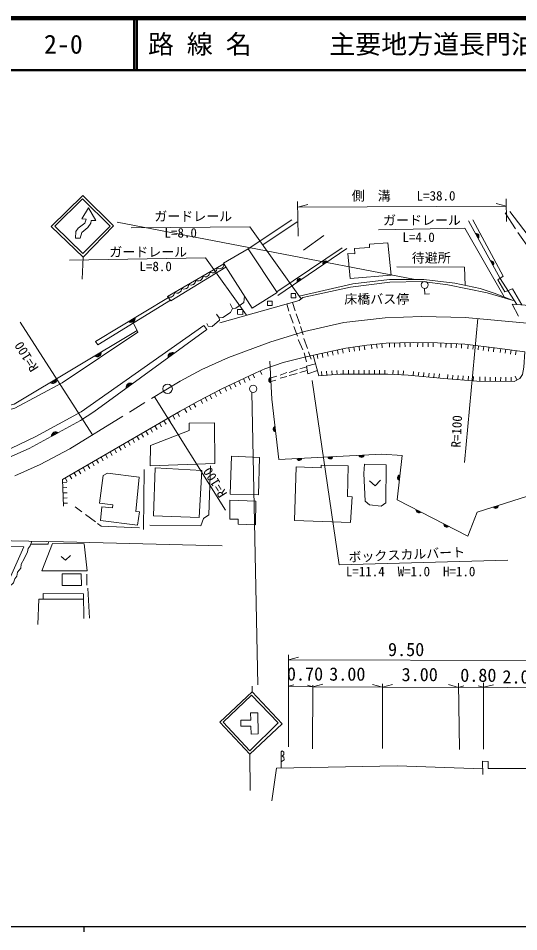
# Model space of a CAD drawing. Units: millimetres, scale not verified. Extents: x 40000 to 680000, y 20000 to 380000.
# Drawn here: x 155391 to 251839, y 204000 to 380000 of the extents above; entities that cross this region are included whole.
import ezdxf
from ezdxf.enums import TextEntityAlignment as Align

# ---------------------------------------------------------------- set-up
doc = ezdxf.new("R2010")
doc.units = ezdxf.units.MM
doc.header["$LTSCALE"] = 1000
doc.linetypes.add('CHAIN', pattern=[18.5, 12, -1.5, 3.5, -1.5])
for name, color, linetype, lineweight in [('M-BGD', 7, 'Continuous', 13), ('M-BMK', 2, 'CHAIN', 13), ('M-TTL', 2, 'Continuous', 140), ('M-TTL-BAND', 7, 'Continuous', 25), ('M-TTL-LINE', 7, 'Continuous', 50), ('M-TTL-TXT', 7, 'Continuous', 13), ('M-WORK', 1, 'Continuous', 13)]:
    doc.layers.add(name, color=color, linetype=linetype, lineweight=lineweight)
doc.styles.add('ＭＳ ゴシック', font='')
doc.styles.get('ＭＳ ゴシック').set_extended_font_data('MS Gothic')

msp = doc.modelspace()

# ---------------------------------------------------------------- linework, layer by layer
at = {"layer": 'M-BGD'}
msp.add_circle((184176, 308617), 912, dxfattribs=at)
at = {"layer": 'M-BMK'}
for p, q in [((218148, 321356), (226067, 322261)), ((226067, 322261), (233143, 322528)), ((233143, 322528), (241495, 322368)), ((241495, 322368), (279121, 318809)), ((210574, 319620), (218148, 321356)), ((204041, 317660), (210574, 319620)), ((195938, 314619), (204041, 317660)), ((190747, 312303), (195938, 314619)), ((186593, 310096), (190747, 312303)), ((165303, 297067), (186593, 310096)), ((159616, 294034), (165303, 297067)), ((154743, 291856), (159616, 294034))]:
    msp.add_line(p, q, dxfattribs=at)
at = {"layer": 'M-TTL'}
msp.add_line((680000, 380000), (40000, 380000), dxfattribs=at)
at = {"layer": 'M-TTL-BAND'}
for p, q in [((40000, 205000), (579000, 205000)), ((168000, 205000), (168000, 204000))]:
    msp.add_line(p, q, dxfattribs=at)
at = {"layer": 'M-TTL-LINE'}
for p, q in [((177750, 380000), (177750, 370000)), ((178250, 380000), (178250, 370000)), ((40000, 370000), (680000, 370000))]:
    msp.add_line(p, q, dxfattribs=at)
at = {"layer": 'M-WORK'}
for p, q in [((167846, 345836), (161759, 339873)), ((162470, 339946), (167780, 345204)), ((167780, 345204), (173105, 339965)), ((173753, 339976), (167846, 345836)), ((249386, 345196), (249468, 340846)), ((209225, 344721), (209302, 338037)), ((209237, 343610), (211167, 344136)), ((209237, 343610), (249412, 343786)), ((249412, 343786), (247478, 344295)), ((249217, 342488), (251207, 339451)), ((161759, 339873), (167912, 333969)), ((167828, 334653), (162470, 339946)), ((173105, 339965), (167828, 334653)), ((167912, 333969), (173753, 339976)), ((174455, 340737), (231891, 329665)), ((199672, 335579), (208102, 341160)), ((209129, 340766), (202519, 336315)), ((210392, 335350), (214260, 338130)), ((205206, 327307), (217816, 335742)), ((218728, 335656), (205396, 326602)), ((167707, 329710), (167912, 333969)), ((184135, 326405), (195030, 332684)), ((170257, 317713), (184316, 326170)), ((196699, 324095), (196239, 324966)), ((207143, 324948), (207516, 323580)), ((208225, 325250), (208752, 323637)), ((250552, 324912), (251794, 322598)), ((194104, 322259), (193562, 323020)), ((207721, 323006), (208343, 321275)), ((208957, 323031), (209624, 321133)), ((243929, 322138), (241405, 294418)), ((155756, 321475), (169685, 299749)), ((208466, 320605), (209198, 318779)), ((209778, 320641), (210281, 319030)), ((210424, 318332), (211122, 316383)), ((222054, 316921), (222167, 316129)), ((223454, 317094), (223543, 316299)), ((224447, 317206), (224536, 316410)), ((225441, 317317), (225530, 316522)), ((226915, 317424), (226929, 316624)), ((227914, 317442), (227929, 316642)), ((228914, 317459), (228928, 316660)), ((229914, 317477), (229928, 316677)), ((230914, 317495), (230928, 316695)), ((232366, 317497), (232358, 316697)), ((233366, 317487), (233358, 316688)), ((234366, 317478), (234358, 316678)), ((235366, 317468), (235358, 316668)), ((236843, 317429), (236804, 316630)), ((237842, 317381), (237803, 316582)), ((238841, 317332), (238802, 316533)), ((239839, 317284), (239801, 316485)), ((240838, 317236), (240800, 316437)), ((242106, 317130), (242012, 316336)), ((243099, 317013), (243005, 316218)), ((244092, 316895), (243998, 316101)), ((210460, 315567), (210922, 313823)), ((211327, 315747), (211840, 314321)), ((213320, 311107), (212191, 315070)), ((212970, 315236), (213137, 314453)), ((213948, 315443), (214115, 314661)), ((214927, 315651), (215093, 314869)), ((215905, 315859), (216071, 315076)), ((216883, 316067), (217049, 315284)), ((217861, 316274), (218027, 315492)), ((219084, 316497), (219198, 315705)), ((220074, 316639), (220187, 315847)), ((221064, 316780), (221177, 315988)), ((245085, 316777), (244991, 315983)), ((246078, 316660), (245984, 315865)), ((247071, 316542), (246977, 315748)), ((248371, 316374), (248261, 315582)), ((249362, 316236), (249251, 315443)), ((250352, 316097), (250241, 315305)), ((251342, 315959), (251232, 315167)), ((210962, 312962), (212664, 313408)), ((202027, 312078), (202343, 311343)), ((205889, 311234), (207171, 311726)), ((207592, 311152), (209131, 311572)), ((207612, 311747), (209172, 312321)), ((209654, 311726), (211086, 312120)), ((209664, 312475), (210982, 312826)), ((213881, 311148), (213823, 311946)), ((214878, 311220), (214821, 312018)), ((215876, 311292), (215818, 312090)), ((216873, 311364), (216815, 312162)), ((218036, 311407), (218033, 312207)), ((219036, 311409), (219033, 312209)), ((220036, 311412), (220033, 312212)), ((221036, 311415), (221033, 312215)), ((222036, 311418), (222033, 312218)), ((223036, 311421), (223033, 312221)), ((224036, 311423), (224033, 312223)), ((225036, 311426), (225033, 312226)), ((226036, 311429), (226033, 312229)), ((227583, 311376), (227629, 312174)), ((228581, 311318), (228628, 312116)), ((229580, 311260), (229626, 312058)), ((231488, 311120), (231559, 311916)), ((232484, 311031), (232555, 311828)), ((233480, 310943), (233551, 311740)), ((234477, 310855), (234547, 311652)), ((235473, 310767), (235543, 311564)), ((197887, 310142), (198231, 309420)), ((198789, 310573), (199134, 309851)), ((199692, 311004), (200036, 310282)), ((200594, 311434), (200939, 310712)), ((204046, 310707), (205212, 311059)), ((204078, 309990), (205017, 310300)), ((205858, 310670), (207141, 311008)), ((236469, 310678), (236539, 311475)), ((238104, 310541), (238166, 311338)), ((239101, 310463), (239163, 311261)), ((240098, 310386), (240160, 311183)), ((241095, 310308), (241157, 311106)), ((242092, 310231), (242154, 311028)), ((243089, 310153), (243151, 310951)), ((244353, 310095), (244360, 310895)), ((245353, 310086), (245360, 310886)), ((246353, 310077), (246360, 310877)), ((247353, 310067), (247360, 310867)), ((248353, 310058), (248360, 310858)), ((249353, 310049), (249360, 310849)), ((250353, 310039), (250360, 310839)), ((251494, 310321), (251124, 311031)), ((194111, 308323), (194476, 307611)), ((195179, 308850), (195524, 308128)), ((196082, 309281), (196426, 308559)), ((196984, 309712), (197329, 308990)), ((195309, 285211), (181653, 307073)), ((190552, 306498), (190917, 305786)), ((191441, 306954), (191806, 306243)), ((192331, 307411), (192696, 306699)), ((193221, 307867), (193586, 307155)), ((200394, 307953), (201576, 251582)), ((187455, 304763), (187851, 304068)), ((188324, 305258), (188720, 304563)), ((189193, 305753), (189589, 305058)), ((184330, 302962), (184731, 302270)), ((185195, 303463), (185596, 302771)), ((186061, 303964), (186462, 303272)), ((181734, 301458), (182135, 300766)), ((182599, 301960), (183000, 301267)), ((183465, 302461), (183866, 301768)), ((178273, 299454), (178673, 298762)), ((179138, 299955), (179539, 299263)), ((180003, 300456), (180404, 299764)), ((180869, 300957), (181270, 300265)), ((174811, 297449), (175212, 296757)), ((175676, 297950), (176077, 297258)), ((176542, 298452), (176943, 297759)), ((177407, 298953), (177808, 298260)), ((172215, 295946), (172616, 295254)), ((173080, 296447), (173481, 295755)), ((173946, 296948), (174347, 296256)), ((168754, 293941), (169154, 293249)), ((169619, 294442), (170020, 293750)), ((170484, 294944), (170885, 294251)), ((171350, 295445), (171751, 294752)), ((166157, 292438), (166558, 291746)), ((167023, 292939), (167424, 292247)), ((167888, 293440), (168289, 292748)), ((179656, 293077), (179500, 281481)), ((163920, 290557), (164720, 290590)), ((164427, 291436), (164828, 290743)), ((165292, 291937), (165693, 291244)), ((163962, 289558), (164762, 289591)), ((164004, 288559), (164804, 288592)), ((164046, 287559), (164845, 287593)), ((164088, 286560), (164887, 286594)), ((167613, 284900), (166382, 285895)), ((170301, 282951), (168352, 284377)), ((168618, 270796), (168603, 272920)), ((169095, 264394), (168772, 270211)), ((207482, 257352), (207496, 239607)), ((207483, 256404), (209416, 256915)), ((207483, 256404), (254424, 256239)), ((212137, 251209), (214072, 251715)), ((225564, 251754), (225612, 239333)), ((240252, 251884), (240397, 239134)), ((245037, 251960), (245049, 239183)), ((200465, 250250), (194210, 244377)), ((200465, 250250), (200467, 251339)), ((200465, 250250), (206247, 244054)), ((207487, 251325), (208493, 251568)), ((207487, 251325), (212137, 251209)), ((212137, 251209), (211144, 251502)), ((212138, 251532), (212114, 239228)), ((212137, 251209), (225567, 251129)), ((225567, 251129), (223638, 251658)), ((225567, 251129), (227500, 251640)), ((225567, 251129), (240261, 251084)), ((240261, 251084), (238331, 251607)), ((240261, 251084), (241260, 251356)), ((240261, 251084), (245038, 251105)), ((245038, 251105), (244037, 251368)), ((245038, 251105), (246977, 251597)), ((245038, 251105), (254456, 250984)), ((194897, 244373), (200363, 249607)), ((200363, 249607), (205483, 244217)), ((198296, 243625), (198305, 244734)), ((198305, 244734), (200205, 244732)), ((194210, 244377), (200030, 238189)), ((200006, 238842), (194897, 244373)), ((198296, 243625), (200226, 243633)), ((205483, 244217), (200006, 238842)), ((200030, 238189), (206247, 244054)), ((200255, 242077), (200226, 243633)), ((200030, 238189), (200070, 231213))]:
    msp.add_line(p, q, dxfattribs=at)
for points in [[(168957, 343456), (167619, 341332), (168449, 341311), (168189, 340518), (166926, 339561), (166490, 338897), (166408, 337645), (167325, 337659), (167612, 338740), (168816, 339718), (169356, 340552), (169459, 341058), (170320, 341024)], [(218922, 334649), (219365, 329844), (227272, 330518), (226609, 336753), (223066, 336452), (223052, 335850), (220213, 335651), (220234, 334635)], [(194952, 332807), (200448, 324168), (205311, 327150), (199672, 335579)], [(207959, 326967), (207965, 326143), (208853, 326146), (208841, 326958)], [(197659, 323899), (197669, 322969), (198649, 322955), (198658, 323886)], [(203444, 325509), (203449, 324633), (204333, 324638), (204320, 325509)], [(188330, 302001), (193197, 302025), (193301, 294212), (180826, 293748), (180879, 297701), (188322, 300582)], [(196247, 288296), (201699, 288186), (201873, 295371), (196505, 295606)], [(222141, 294102), (226284, 293929), (226224, 286625), (225314, 286003), (223064, 286249), (222270, 286967), (221983, 292301)], [(178670, 291614), (178059, 284947), (178736, 284881), (178365, 282324), (171240, 283223), (171520, 285884), (173575, 285662), (173612, 286224), (171025, 286548), (171722, 291905), (172609, 292339)], [(181805, 293400), (190737, 292858), (190241, 283820), (181432, 284154)], [(208978, 293560), (213767, 293400), (213767, 293906), (218938, 293748), (218864, 287880), (219753, 287825), (219440, 282822), (208631, 283259)], [(196172, 287136), (201200, 286951), (201090, 282430), (197769, 282544), (197748, 283470), (196161, 283461)], [(159950, 273552), (168638, 273506), (168074, 278718), (161970, 278831)], [(163827, 272948), (163850, 270686), (167598, 270679), (167537, 272978)]]:
    msp.add_lwpolyline(points, close=True, dxfattribs=at)
for points in [[(250115, 342786), (254501, 337057), (259041, 327936), (261923, 324050)], [(177156, 339637), (200040, 339790), (209928, 325927)], [(251458, 324843), (248242, 329887), (242176, 340986)], [(242999, 341196), (248854, 330293), (247808, 329600), (249147, 327261), (250624, 327892), (252431, 324770)], [(224834, 339242), (241443, 339558), (249035, 326307)], [(251679, 338743), (254047, 335375), (256955, 329189), (257556, 327781), (260315, 323792)], [(165282, 333394), (191467, 333823), (199345, 322770)], [(184135, 326405), (184763, 325589), (195422, 332068)], [(228371, 332135), (241391, 332058), (241525, 328535)], [(194217, 321338), (209538, 325616), (210249, 326183), (219432, 328207), (226976, 329128), (233255, 329313), (238195, 328635), (245766, 327112), (250740, 325642)], [(209548, 326469), (219872, 328838), (226928, 329677), (233561, 329661), (239548, 328953), (244426, 327922), (247104, 327060), (250740, 325642)], [(233707, 327939), (233719, 326867), (234635, 326880)], [(170257, 317713), (170755, 317048), (184710, 325658)], [(191704, 321214), (191980, 320689), (192729, 320638), (194165, 321848), (194104, 322259), (194801, 322361), (196279, 323336), (196699, 324095), (197315, 324131), (198864, 325208), (198959, 326508)], [(250552, 324912), (272282, 323265), (274082, 320490)], [(122004, 297134), (136967, 299998), (154753, 304902), (163864, 309770), (178449, 319530), (177456, 321538)], [(167528, 304197), (181396, 313916), (191123, 320832), (191716, 320012)], [(121907, 297867), (136783, 300848), (147221, 303722), (154624, 305645), (178303, 319825)], [(191716, 320012), (169975, 304199), (167407, 302478), (157519, 297093), (149172, 293425), (142677, 291348), (140919, 290932), (123204, 288075)], [(209342, 318115), (209390, 318006), (210224, 316111)], [(212282, 315089), (218549, 316421), (222589, 316998)], [(222589, 316998), (226306, 317413), (231523, 317506), (236209, 317459), (241472, 317206), (247705, 316467), (252999, 315728), (252845, 312763), (252571, 311334), (252045, 310609), (250944, 310034), (243762, 310101), (237432, 310593), (230526, 311205), (226637, 311431), (217434, 311405), (213320, 311107)], [(202885, 312447), (206434, 313658), (210312, 314659), (212282, 315089)], [(203903, 313930), (204226, 306635), (205598, 295001), (225477, 295986), (229350, 295747)], [(164112, 285988), (163897, 291129), (186591, 304271), (190057, 306245), (194605, 308576), (201169, 311708), (202885, 312447)], [(210962, 312962), (211177, 311505), (213036, 312105)], [(249733, 275570), (217254, 274662), (212060, 310239)], [(134859, 291129), (142158, 292494), (149180, 294839), (158752, 299448), (167528, 304197)], [(229350, 295747), (228388, 287237), (242041, 280224), (243816, 284820), (279634, 296198)], [(180763, 282354), (190578, 282203), (191077, 283599), (192103, 284344), (192468, 293795)], [(223081, 290885), (224169, 289902), (225224, 291015)], [(178777, 281842), (171341, 282164), (170629, 282674)], [(138611, 278619), (156438, 278141), (153134, 270628), (139614, 263446), (137496, 270737), (137271, 279649), (164131, 279126), (194665, 278355)], [(138302, 261969), (142152, 263898), (143280, 264185), (145250, 265344), (145743, 265827), (146522, 266083), (148000, 267017), (148626, 267673), (149816, 268125), (152114, 269315), (153089, 269910), (154463, 271203), (154761, 271972), (155110, 272526), (155223, 273255), (155879, 274034), (155920, 274845), (156546, 275861), (157172, 277215), (157285, 277851), (157654, 278333), (158013, 279245)], [(157788, 278673), (161122, 278682), (161235, 279183)], [(163665, 276323), (164499, 275591), (165429, 276514)], [(159142, 263179), (159337, 268094), (167973, 268060)], [(160160, 268090), (160212, 269155), (167958, 269084), (168029, 264364)], [(200205, 244732), (200178, 246164), (201534, 246164), (201617, 242106), (200255, 242077)], [(206072, 235520), (206038, 238677), (206243, 238877), (206567, 238576), (206580, 238138), (206238, 237847), (206594, 237641), (206608, 237094), (206059, 236743)], [(204238, 229237), (205158, 235502), (228409, 235957), (244889, 235394)], [(244892, 234285), (244885, 236871), (245959, 236830), (245979, 235421), (256264, 235432), (256643, 232067), (263497, 232079)]]:
    msp.add_lwpolyline(points, dxfattribs=at)
for centre, radius in [((233726, 328618), 679), ((200671, 308610), 713)]:
    msp.add_circle(centre, radius, dxfattribs=at)
for centre, radius, start, end in [((243672, 338015), 512, 311.337, 105.97624), ((243672, 338015), 410, 314.5823, 102.73094), ((243672, 338015), 308, 320.11675, 97.19649), ((243672, 338015), 205, 331.94001, 85.37323), ((194166, 332610), 868, 235.02794, 4.88552), ((214607, 332722), 512, 46.86197, 201.5012), ((214607, 332722), 410, 50.10726, 198.2559), ((214607, 332722), 308, 55.64171, 192.72146), ((214607, 332722), 205, 67.46497, 180.89819), ((246549, 332750), 512, 311.337, 105.97624), ((246549, 332750), 410, 314.5823, 102.73094), ((246549, 332750), 308, 320.11675, 97.19649), ((246549, 332750), 205, 331.94001, 85.37323), ((191442, 331041), 868, 235.02794, 4.88552), ((192804, 331826), 868, 235.02794, 4.88552), ((188718, 329471), 868, 235.02794, 4.88552), ((190080, 330256), 868, 235.02794, 4.88552), ((209643, 329351), 512, 46.86197, 201.5012), ((209643, 329351), 410, 50.10726, 198.2559), ((209643, 329351), 308, 55.64171, 192.72146), ((209643, 329351), 205, 67.46497, 180.89819), ((185994, 327901), 868, 235.02794, 4.88552), ((187356, 328686), 868, 235.02794, 4.88552), ((184633, 327116), 868, 235.02794, 4.88552), ((177125, 322209), 812, 233.64836, 8.40863), ((177125, 322209), 650, 239.76415, 2.29284), ((177125, 322209), 488, 250.89684, 351.16015), ((177125, 322209), 325, 285.08613, 316.97086), ((170592, 315572), 812, 233.53379, 8.29407), ((170592, 315572), 650, 239.64958, 2.17828), ((170592, 315572), 488, 250.78227, 351.04559), ((170592, 315572), 325, 284.97156, 316.8563), ((185073, 314793), 812, 58.64872, 193.40899), ((185073, 314793), 650, 64.76451, 187.29321), ((185073, 314793), 488, 75.8972, 176.16052), ((185073, 314793), 325, 110.08649, 141.97123), ((162013, 310435), 812, 233.53379, 8.29407), ((162013, 310435), 650, 239.64958, 2.17828), ((162013, 310435), 488, 250.78227, 351.04559), ((162013, 310435), 325, 284.97156, 316.8563), ((204177, 310287), 512, 105.21715, 259.85638), ((204177, 310287), 410, 108.46244, 256.61108), ((204177, 310287), 308, 113.99689, 251.07663), ((204177, 310287), 205, 125.82015, 239.25337), ((176986, 308911), 812, 58.64872, 193.40899), ((176986, 308911), 650, 64.76451, 187.29321), ((176986, 308911), 488, 75.8972, 176.16052), ((176986, 308911), 325, 110.08649, 141.97123), ((205024, 300831), 512, 109.40708, 264.04631), ((205024, 300831), 410, 112.65237, 260.80101), ((205024, 300831), 308, 118.18682, 255.26656), ((205024, 300831), 205, 130.01008, 243.4433), ((162613, 299511), 812, 51.19143, 185.9517), ((162613, 299511), 650, 57.30722, 179.83591), ((162613, 299511), 488, 68.43991, 168.70323), ((162613, 299511), 325, 102.6292, 134.51394), ((221525, 295902), 512, 195.51698, 350.15621), ((221525, 295902), 410, 198.76227, 346.91091), ((221525, 295902), 308, 204.29672, 341.37647), ((221525, 295902), 205, 216.11998, 329.5532), ((209539, 295309), 512, 195.51698, 350.15621), ((209539, 295309), 410, 198.76227, 346.91091), ((209539, 295309), 308, 204.29672, 341.37647), ((209539, 295309), 205, 216.11998, 329.5532), ((215532, 295605), 512, 195.51698, 350.15621), ((215532, 295605), 410, 198.76227, 346.91091), ((215532, 295605), 308, 204.29672, 341.37647), ((215532, 295605), 205, 216.11998, 329.5532), ((228981, 291479), 512, 96.23218, 250.87142), ((228981, 291479), 410, 99.47748, 247.62612), ((228981, 291479), 308, 105.01193, 242.09167), ((228981, 291479), 205, 116.83519, 230.26841), ((232597, 285201), 512, 165.49444, 320.13367), ((232597, 285201), 410, 168.73973, 316.88837), ((232597, 285201), 308, 174.27418, 311.35393), ((232597, 285201), 205, 186.09744, 299.53067), ((247395, 286075), 512, 210.30229, 4.94152), ((247395, 286075), 410, 213.54759, 1.69623), ((247395, 286075), 308, 219.08204, 356.16178), ((247395, 286075), 205, 230.9053, 344.33852), ((237935, 282460), 512, 165.49444, 320.13367), ((237935, 282460), 410, 168.73973, 316.88837), ((237935, 282460), 308, 174.27418, 311.35393), ((237935, 282460), 205, 186.09744, 299.53067)]:
    msp.add_arc(centre, radius, start, end, dxfattribs=at)

# ---------------------------------------------------------------- texts
at = {"layer": 'M-TTL-TXT', "style": 'ＭＳ ゴシック'}
for s, p in [('図面コード      2-0', (120380, 375000)), ('路 線 名      主要地方道長門油谷線', (180380, 375000))]:
    msp.add_text(s, height=3666, dxfattribs=at).set_placement(p, align=Align.MIDDLE_LEFT)
at = {"layer": 'M-WORK', "style": 'ＭＳ ゴシック'}
for s, height, p in [('側\u3000溝\u3000\u3000L=38.0', 1833, (219665, 344333)), ('ガードレール', 1833, (181608, 340382)), ('ガードレール', 1833, (225687, 339634)), ('L=8.0', 1833, (183582, 337197)), ('L=4.0', 1833, (229427, 336345)), ('ガードレール', 1833, (172939, 333520)), ('待避所', 1833, (231224, 332381)), ('L=8.0', 1833, (178752, 330730)), ('床橋バス停', 1833, (218222, 324447)), ('L=11.4\u3000W=1.0\u3000H=1.0', 1833, (218529, 271948)), ('9.50', 2566, (226647, 256337)), ('0.70', 2566, (207164, 251622)), ('3.00', 2566, (215312, 251599)), ('3.00', 2566, (229267, 251507)), ('0.80', 2566, (240564, 251377)), ('2.00', 2566, (248688, 251058))]:
    msp.add_text(s, height=height, dxfattribs=at).set_placement(p, align=Align.BOTTOM_LEFT)
for s, rotation, p in [('R=100', 122.164, (159863, 312933)), ('R=100', 87.311, (241179, 297226)), ('R=100', 121.872, (196190, 288682)), ('ボックスカルバート', 2.576, (219091, 274713))]:
    msp.add_text(s, height=1833, rotation=rotation, dxfattribs=at).set_placement(p, align=Align.BOTTOM_LEFT)

doc.saveas('drawing.dxf')
